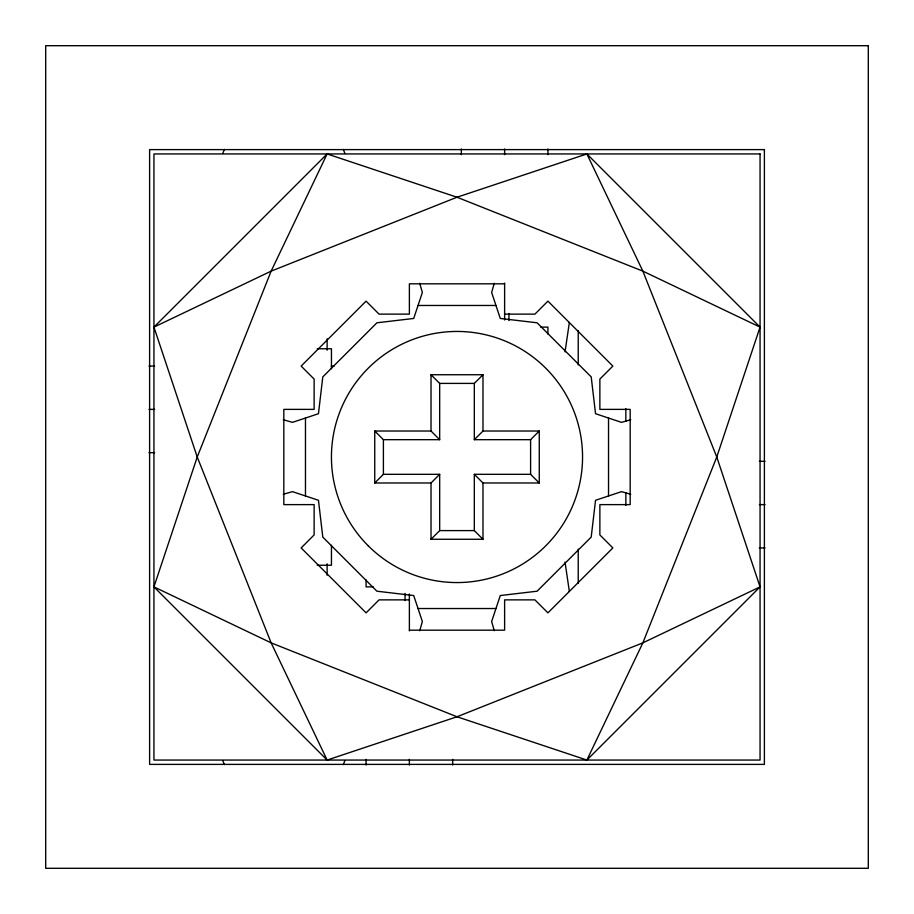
<?xml version="1.0" encoding="UTF-8"?>
<svg xmlns="http://www.w3.org/2000/svg" width="914" height="914" viewBox="0 0 914 914"><rect width="100%" height="100%" fill="white"/><g stroke="black" fill="none" stroke-linecap="round" stroke-linejoin="round"><path stroke-width="1.37" d="M565.035 351.901L569.365 322.459M494.268 283.26L491.641 292.48L500.289 318.46L537.089 322.791L591.209 376.911L595.54 413.711L621.52 422.359L630.74 419.732M419.732 630.74L422.359 621.52L413.711 595.54L376.911 591.209L322.791 537.089L318.46 500.289L292.48 491.641L283.26 494.268M153.94 586.879L197.23 457L271.138 271.138L327.121 153.94L457 197.23L642.862 271.138L760.06 327.121L716.77 457L642.862 642.862L586.879 760.06L457 716.77L271.138 642.862L153.94 586.879L327.121 760.06L457 716.77L642.862 642.862L760.06 586.879L716.77 457L642.862 271.138L586.879 153.94L457 197.23L271.138 271.138L153.94 327.121L197.23 457L271.138 642.862L327.121 760.06M153.94 327.121L327.121 153.94M482.98 431.02L482.98 374.74L431.02 374.74L439.68 383.4L439.68 439.68L431.02 431.02L374.74 431.02L374.74 482.98L383.4 474.32L439.68 474.32L439.68 530.6L431.02 539.26L482.98 539.26L482.98 482.98L474.32 474.32L530.6 474.32L539.26 482.98L539.26 431.02L482.98 431.02L474.32 439.68L530.6 439.68L539.26 431.02M474.32 439.68L474.32 383.4L482.98 374.74M374.74 482.98L431.02 482.98L439.68 474.32M586.879 760.06L760.06 586.879M504.619 283.82L409.381 283.82L409.381 314.13L379.07 314.13L366.08 301.14L301.14 366.08L314.13 379.07L314.13 409.381L283.82 409.381L283.82 504.619L314.13 504.619L314.13 534.93L301.14 547.92L366.08 612.86L379.07 599.87L409.381 599.87M418.029 305.47L495.971 305.47M504.619 314.13L534.93 314.13L547.92 301.14L612.86 366.08L599.87 379.07L599.87 409.381L630.18 409.381L630.18 504.619L599.87 504.619L599.87 534.93L612.86 547.92L547.92 612.86L534.93 599.87L504.619 599.87L504.619 630.18L409.381 630.18M540.78 327.121L547.92 327.121L547.92 334.101M317.249 348.76L331.451 348.76L331.451 368.696M148.971 366.08L154.649 366.08M331.302 366.08L334.101 366.08M439.68 383.4L474.32 383.4M148.971 409.381L154.649 409.381M374.74 431.02L383.4 439.68L439.68 439.68M148.971 452.67L154.649 452.67M759.351 461.33L765.029 461.33M482.98 482.98L539.26 482.98M759.351 504.619L765.029 504.619M439.68 530.6L474.32 530.6L482.98 539.26M759.351 547.92L765.029 547.92M317.249 565.24L331.451 565.24L331.451 545.304M373.22 586.879L366.08 586.879L366.08 579.899M418.029 608.53L495.971 608.53M630.74 494.268L621.52 491.641L595.54 500.289L591.209 537.089L537.089 591.209L500.289 595.54L491.641 621.52L494.268 630.74M283.26 419.732L292.48 422.359L318.46 413.711L322.791 376.911L376.911 322.791L413.711 318.46L422.359 292.48L419.732 283.26M586.879 153.94L760.06 327.121M565.035 562.099L569.365 591.541M625.85 408.558L625.85 421.377M625.85 492.623L625.85 505.442M608.53 418.029L608.53 495.971M578.231 330.685L578.231 364.937M578.231 549.063L578.231 583.315M547.92 148.971L547.92 154.649M530.6 439.68L530.6 474.32M508.949 313.445L508.949 320.563M504.619 148.971L504.619 154.649M504.619 283.112L504.619 320.014M474.32 474.32L474.32 530.6M461.33 148.971L461.33 154.649M452.67 759.351L452.67 765.029M431.02 374.74L431.02 431.02M431.02 482.98L431.02 539.26M409.381 593.986L409.381 630.889M409.381 759.351L409.381 765.029M405.051 593.437L405.051 600.555M383.4 439.68L383.4 474.32M366.08 759.351L366.08 765.029M327.121 338.797L327.121 350.188M327.121 563.812L327.121 575.203M305.47 418.029L305.47 495.971M222.788 153.381A64.94 64.94 0 0 1 224.387 149.416M343.264 149.416A64.94 64.94 0 0 1 344.852 153.381M344.852 760.619A64.94 64.94 0 0 1 343.264 764.584M224.387 764.584A64.94 64.94 0 0 1 222.788 760.619M868.3 45.7L45.7 45.7L45.7 868.3L868.3 868.3L868.3 45.7M764.39 149.61L149.61 149.61L149.61 764.39L764.39 764.39L764.39 149.61M760.06 153.94L153.94 153.94L153.94 760.06L760.06 760.06L760.06 153.94M368.216 545.784A125.549 125.549 0 0 0 578.276 489.493A125.549 125.549 0 0 0 424.507 335.724A125.549 125.549 0 0 0 368.216 545.784"/></g></svg>
